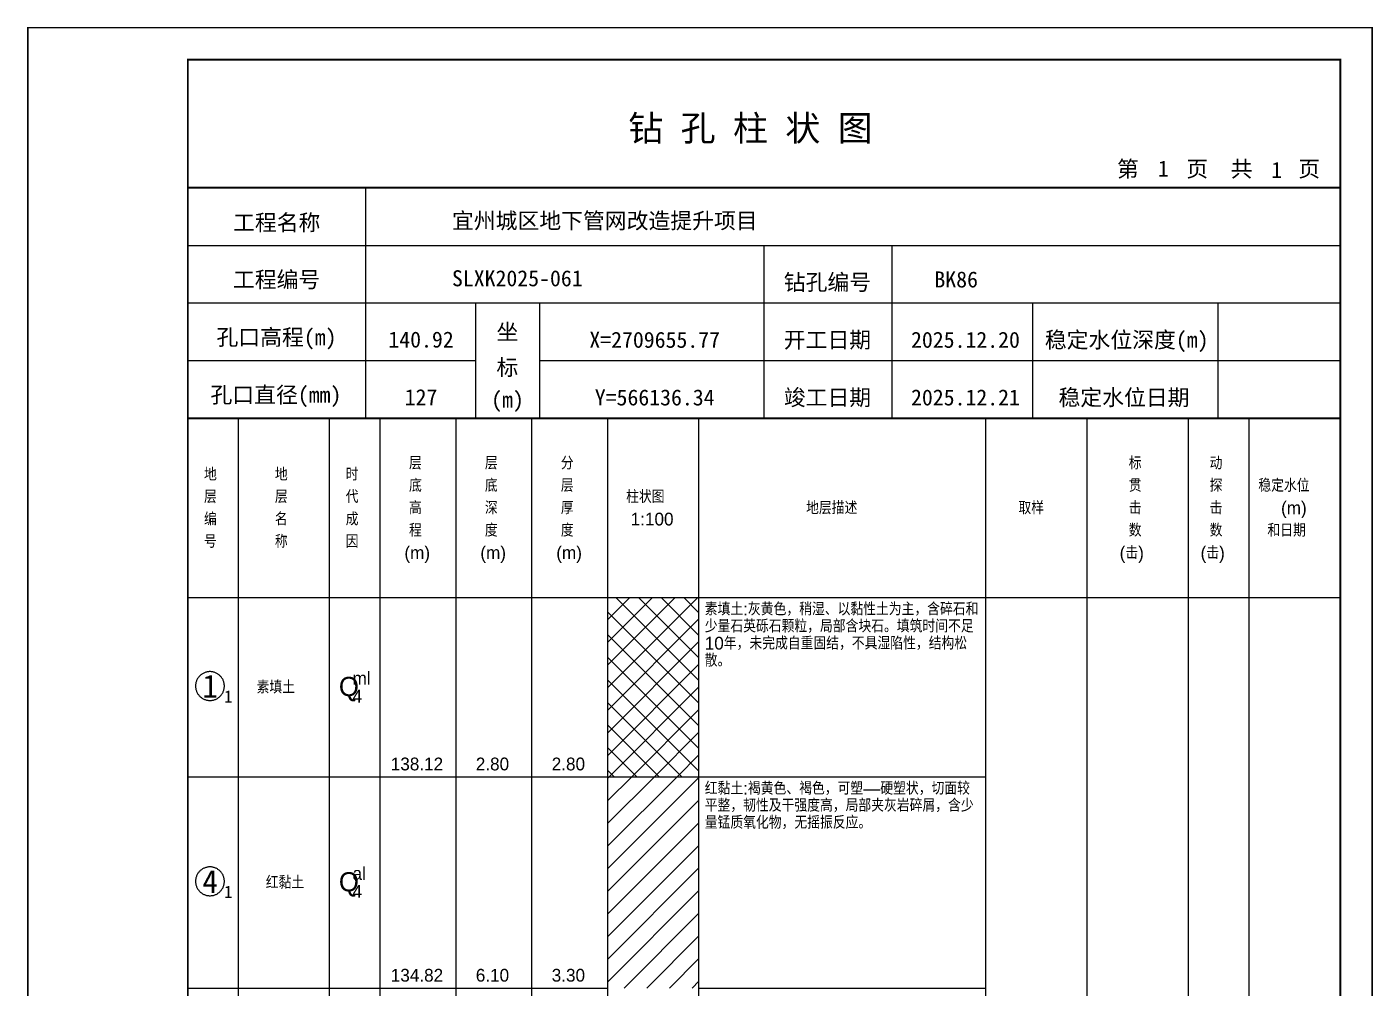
# Model space of a CAD drawing. Header units: millimetres. Extents: x 12489 to 89920, y 4630 to 4927.
# Drawn here: x 31189.3 to 31399.6, y 4776.7 to 4926.8 of the extents above; entities that cross this region are included whole.
import ezdxf
from ezdxf.enums import TextEntityAlignment as Align

# ---------------------------------------------------------------- set-up
doc = ezdxf.new("R2010")
doc.units = ezdxf.units.MM
doc.layers.add('ZZT_TC', color=7, linetype='Continuous')
doc.styles.add('成果图图块', font='', dxfattribs={"height": 2.5})
doc.styles.add('成果图模板', font='')
doc.styles.add('成果图模板标题', font='simhei.ttf')
doc.styles.add('成果图表体', font='Comfont.shx', dxfattribs={"height": 2, "bigfont": 'Hztxt12a.shx'})
doc.styles.get('成果图图块').set_extended_font_data('FangSong_GB2312')
doc.styles.get('成果图模板').set_extended_font_data('FangSong_GB2312')

# ---------------------------------------------------------------- blocks, each defined once
blk = doc.blocks.new('DCBH-1-1-1118', base_point=(0.3, -0.11))
at = {"layer": 'ZZT_TC', "color": 7}
blk.add_polyline3d([(-0.19, 2.31, 0), (-0.3, 2.31, 0), (-0.41, 2.3, 0), (-0.52, 2.29, 0), (-0.63, 2.27, 0), (-0.73, 2.24, 0), (-0.84, 2.21, 0), (-0.95, 2.18, 0), (-1.05, 2.14, 0), (-1.15, 2.09, 0), (-1.25, 2.04, 0), (-1.35, 1.99, 0), (-1.44, 1.93, 0), (-1.53, 1.87, 0), (-1.62, 1.8, 0), (-1.7, 1.73, 0), (-1.78, 1.65, 0), (-1.86, 1.57, 0), (-1.93, 1.49, 0), (-2, 1.4, 0), (-2.06, 1.31, 0), (-2.12, 1.22, 0), (-2.17, 1.12, 0), (-2.22, 1.02, 0), (-2.27, 0.92, 0), (-2.31, 0.82, 0), (-2.34, 0.71, 0), (-2.37, 0.61, 0), (-2.4, 0.5, 0), (-2.41, 0.39, 0), (-2.43, 0.28, 0), (-2.44, 0.17, 0), (-2.44, 0.06, 0), (-2.44, -0.05, 0), (-2.43, -0.16, 0), (-2.41, -0.27, 0), (-2.4, -0.38, 0), (-2.37, -0.49, 0), (-2.34, -0.6, 0), (-2.31, -0.7, 0), (-2.27, -0.8, 0), (-2.22, -0.9, 0), (-2.17, -1, 0), (-2.12, -1.1, 0), (-2.06, -1.19, 0), (-2, -1.28, 0), (-1.93, -1.37, 0), (-1.86, -1.45, 0), (-1.78, -1.53, 0), (-1.7, -1.61, 0), (-1.62, -1.68, 0), (-1.53, -1.75, 0), (-1.44, -1.81, 0), (-1.35, -1.87, 0), (-1.25, -1.93, 0), (-1.15, -1.98, 0), (-1.05, -2.02, 0), (-0.95, -2.06, 0), (-0.84, -2.1, 0), (-0.73, -2.13, 0), (-0.63, -2.15, 0), (-0.52, -2.17, 0), (-0.41, -2.18, 0), (-0.3, -2.19, 0), (-0.19, -2.19, 0), (-0.08, -2.19, 0), (0.03, -2.18, 0), (0.14, -2.17, 0), (0.25, -2.15, 0), (0.36, -2.13, 0), (0.47, -2.1, 0), (0.57, -2.06, 0), (0.67, -2.02, 0), (0.77, -1.98, 0), (0.87, -1.93, 0), (0.97, -1.87, 0), (1.06, -1.81, 0), (1.15, -1.75, 0), (1.24, -1.68, 0), (1.32, -1.61, 0), (1.4, -1.53, 0), (1.48, -1.45, 0), (1.55, -1.37, 0), (1.62, -1.28, 0), (1.68, -1.19, 0), (1.74, -1.1, 0), (1.8, -1, 0), (1.85, -0.9, 0), (1.89, -0.8, 0), (1.93, -0.7, 0), (1.97, -0.6, 0), (2, -0.49, 0), (2.02, -0.38, 0), (2.04, -0.27, 0), (2.05, -0.16, 0), (2.06, -0.05, 0), (2.06, 0.06, 0), (2.06, 0.17, 0), (2.05, 0.28, 0), (2.04, 0.39, 0), (2.02, 0.5, 0), (2, 0.61, 0), (1.97, 0.71, 0), (1.93, 0.82, 0), (1.89, 0.92, 0), (1.85, 1.02, 0), (1.8, 1.12, 0), (1.74, 1.22, 0), (1.68, 1.31, 0), (1.62, 1.4, 0), (1.55, 1.49, 0), (1.48, 1.57, 0), (1.4, 1.65, 0), (1.32, 1.73, 0), (1.24, 1.8, 0), (1.15, 1.87, 0), (1.06, 1.93, 0), (0.97, 1.99, 0), (0.87, 2.04, 0), (0.77, 2.09, 0), (0.67, 2.14, 0), (0.57, 2.18, 0), (0.47, 2.21, 0), (0.36, 2.24, 0), (0.25, 2.27, 0), (0.14, 2.29, 0), (0.03, 2.3, 0), (-0.08, 2.31, 0), (-0.19, 2.31, 0)], dxfattribs=at)
at = {"style": '成果图图块'}
blk.add_text('1', height=3.57, dxfattribs=at).set_placement((-0.16, -1.74), align=Align.CENTER)
blk.add_text('1', height=1.91, dxfattribs=at).set_placement((2.03, -2.53))
blk = doc.blocks.new('DCBH-1-1-1119', base_point=(0.3, -0.11))
at = {"layer": 'ZZT_TC', "color": 7}
blk.add_polyline3d([(-0.19, 2.31, 0), (-0.3, 2.31, 0), (-0.41, 2.3, 0), (-0.52, 2.29, 0), (-0.63, 2.27, 0), (-0.73, 2.24, 0), (-0.84, 2.21, 0), (-0.95, 2.18, 0), (-1.05, 2.14, 0), (-1.15, 2.09, 0), (-1.25, 2.04, 0), (-1.35, 1.99, 0), (-1.44, 1.93, 0), (-1.53, 1.87, 0), (-1.62, 1.8, 0), (-1.7, 1.73, 0), (-1.78, 1.65, 0), (-1.86, 1.57, 0), (-1.93, 1.49, 0), (-2, 1.4, 0), (-2.06, 1.31, 0), (-2.12, 1.22, 0), (-2.17, 1.12, 0), (-2.22, 1.02, 0), (-2.27, 0.92, 0), (-2.31, 0.82, 0), (-2.34, 0.71, 0), (-2.37, 0.61, 0), (-2.4, 0.5, 0), (-2.41, 0.39, 0), (-2.43, 0.28, 0), (-2.44, 0.17, 0), (-2.44, 0.06, 0), (-2.44, -0.05, 0), (-2.43, -0.16, 0), (-2.41, -0.27, 0), (-2.4, -0.38, 0), (-2.37, -0.49, 0), (-2.34, -0.6, 0), (-2.31, -0.7, 0), (-2.27, -0.8, 0), (-2.22, -0.9, 0), (-2.17, -1, 0), (-2.12, -1.1, 0), (-2.06, -1.19, 0), (-2, -1.28, 0), (-1.93, -1.37, 0), (-1.86, -1.45, 0), (-1.78, -1.53, 0), (-1.7, -1.61, 0), (-1.62, -1.68, 0), (-1.53, -1.75, 0), (-1.44, -1.81, 0), (-1.35, -1.87, 0), (-1.25, -1.93, 0), (-1.15, -1.98, 0), (-1.05, -2.02, 0), (-0.95, -2.06, 0), (-0.84, -2.1, 0), (-0.73, -2.13, 0), (-0.63, -2.15, 0), (-0.52, -2.17, 0), (-0.41, -2.18, 0), (-0.3, -2.19, 0), (-0.19, -2.19, 0), (-0.08, -2.19, 0), (0.03, -2.18, 0), (0.14, -2.17, 0), (0.25, -2.15, 0), (0.36, -2.13, 0), (0.47, -2.1, 0), (0.57, -2.06, 0), (0.67, -2.02, 0), (0.77, -1.98, 0), (0.87, -1.93, 0), (0.97, -1.87, 0), (1.06, -1.81, 0), (1.15, -1.75, 0), (1.24, -1.68, 0), (1.32, -1.61, 0), (1.4, -1.53, 0), (1.48, -1.45, 0), (1.55, -1.37, 0), (1.62, -1.28, 0), (1.68, -1.19, 0), (1.74, -1.1, 0), (1.8, -1, 0), (1.85, -0.9, 0), (1.89, -0.8, 0), (1.93, -0.7, 0), (1.97, -0.6, 0), (2, -0.49, 0), (2.02, -0.38, 0), (2.04, -0.27, 0), (2.05, -0.16, 0), (2.06, -0.05, 0), (2.06, 0.06, 0), (2.06, 0.17, 0), (2.05, 0.28, 0), (2.04, 0.39, 0), (2.02, 0.5, 0), (2, 0.61, 0), (1.97, 0.71, 0), (1.93, 0.82, 0), (1.89, 0.92, 0), (1.85, 1.02, 0), (1.8, 1.12, 0), (1.74, 1.22, 0), (1.68, 1.31, 0), (1.62, 1.4, 0), (1.55, 1.49, 0), (1.48, 1.57, 0), (1.4, 1.65, 0), (1.32, 1.73, 0), (1.24, 1.8, 0), (1.15, 1.87, 0), (1.06, 1.93, 0), (0.97, 1.99, 0), (0.87, 2.04, 0), (0.77, 2.09, 0), (0.67, 2.14, 0), (0.57, 2.18, 0), (0.47, 2.21, 0), (0.36, 2.24, 0), (0.25, 2.27, 0), (0.14, 2.29, 0), (0.03, 2.3, 0), (-0.08, 2.31, 0), (-0.19, 2.31, 0)], dxfattribs=at)
at = {"style": '成果图图块'}
blk.add_text('4', height=3.57, dxfattribs=at).set_placement((-0.16, -1.74), align=Align.CENTER)
blk.add_text('1', height=1.91, dxfattribs=at).set_placement((2.03, -2.53))
blk = doc.blocks.new('钻孔柱状图路桥昇龙制图梁世成校核莫家里.dwg86', base_point=(25, 236))
for p, q in [((52.82, 236), (52.82, 272)), ((25, 263), (205, 263)), ((115, 236), (115, 263)), ((135, 236), (135, 263)), ((25, 254), (205, 254)), ((70, 236), (70, 254)), ((80, 236), (80, 254)), ((157, 236), (157, 254)), ((185.95, 236), (185.95, 254)), ((25, 245), (70, 245)), ((80, 245), (205, 245))]:
    blk.add_line(p, q)
for points, const_width in [([(0, 0), (210, 0), (210, 297), (0, 297)], 0.25), ([(25, 5), (205, 5), (205, 292), (25, 292)], 0.3)]:
    blk.add_lwpolyline(points, close=True, dxfattribs=dict(const_width=const_width))
at = {"const_width": 0.3}
for points in [[(25, 272), (205, 272)], [(25, 236), (205, 236)]]:
    blk.add_lwpolyline(points, dxfattribs=at)
for s, height, style, p in [('钻 孔 柱 状 图', 4, '成果图模板标题', (93.8, 279.31)), ('第', 2.5, '成果图模板', (170.12, 273.7)), ('页', 2.5, '成果图模板', (180.96, 273.7)), ('共', 2.5, '成果图模板', (187.88, 273.7)), ('页', 2.5, '成果图模板', (198.44, 273.7)), ('工程名称', 2.5, '成果图模板', (32.07, 265.32)), ('宜州城区地下管网改造提升项目', 2.5, '成果图模板', (66.26, 265.61)), ('工程编号', 2.5, '成果图模板', (32.05, 256.41)), ('SLXK2025-061', 2.5, '成果图模板', (66.26, 256.61)), ('钻孔编号', 2.5, '成果图模板', (118.08, 256)), ('BK86', 2.5, '成果图模板', (141.61, 256.43)), ('孔口高程(m)', 2.5, '成果图模板', (29.48, 247.41)), ('坐', 2.5, '成果图模板', (73.21, 248.24)), ('开工日期', 2.5, '成果图模板', (118.08, 247)), ('稳定水位深度(m)', 2.5, '成果图模板', (158.86, 247)), ('标', 2.5, '成果图模板', (73.21, 242.7)), ('孔口直径(mm)', 2.5, '成果图模板', (28.54, 238.41)), ('(m) ', 2.5, '成果图模板', (72.38, 237.65)), ('竣工日期', 2.5, '成果图模板', (118.08, 238)), ('稳定水位日期', 2.5, '成果图模板', (160.99, 238))]:
    blk.add_text(s, height=height, dxfattribs=dict(style=style)).set_placement(p)
at = {"style": '成果图模板'}
for s, p in [('1', (177.35, 273.74)), ('1', (195.08, 273.53)), ('140.92', (61.43, 247.04)), ('X=2709655.77', (97.92, 247)), ('2025.12.20', (146.46, 247)), ('127', (61.43, 238.04)), ('Y=566136.34', (97.92, 238)), ('2025.12.21', (146.46, 238))]:
    blk.add_text(s, height=2.5, dxfattribs=at).set_placement(p, align=Align.CENTER)

msp = doc.modelspace()

# ---------------------------------------------------------------- hatches: boundary and pattern name
at = {"linetype": 'Continuous'}
h = msp.add_hatch(dxfattribs=at)
h.set_pattern_fill('GKSTT', scale=0.5, style=0, pattern_type=2)
h.set_pattern_definition([(45, (0, 0), (-1.76776695, 1.76776695), []), (135, (0, 0), (-1.76776695, -1.76776695), [])])
h.paths.add_polyline_path([(31280.06, 4809.71), (31294.29, 4809.71), (31294.29, 4837.71), (31280.06, 4837.71)])
h = msp.add_hatch(dxfattribs=at)
h.set_pattern_fill('GKNXT', scale=0.5, style=0, pattern_type=2)
h.set_pattern_definition([(45, (0, 0), (-1.76776695, 1.76776695), [])])
h.paths.add_polyline_path([(31280.06, 4776.71), (31294.29, 4776.71), (31294.29, 4809.71), (31280.06, 4809.71)])

# ---------------------------------------------------------------- linework, layer by layer
at = {"color": 0}
for p, q in [((31214.45, 4837.71), (31222.35, 4837.71)), ((31214.45, 4809.71), (31214.45, 4837.71)), ((31222.35, 4809.71), (31222.35, 4837.71)), ((31214.45, 4809.71), (31222.35, 4809.71)), ((31214.45, 4809.71), (31222.35, 4809.71)), ((31214.45, 4776.71), (31214.45, 4809.71)), ((31222.35, 4776.71), (31222.35, 4809.71)), ((31214.45, 4776.71), (31222.35, 4776.71))]:
    msp.add_line(p, q, dxfattribs=at)
for points in [[(31214.45, 4865.71), (31222.35, 4865.71)], [(31214.45, 4837.71), (31214.45, 4865.71)], [(31222.35, 4837.71), (31222.35, 4865.71)], [(31222.35, 4865.71), (31236.58, 4865.71)], [(31222.35, 4837.71), (31222.35, 4865.71)], [(31236.58, 4837.71), (31236.58, 4865.71)], [(31236.58, 4865.71), (31244.49, 4865.71)], [(31236.58, 4837.71), (31236.58, 4865.71)], [(31244.49, 4837.71), (31244.49, 4865.71)], [(31244.49, 4865.71), (31256.35, 4865.71)], [(31244.49, 4837.71), (31244.49, 4865.71)], [(31256.35, 4837.71), (31256.35, 4865.71)], [(31256.35, 4865.71), (31268.2, 4865.71)], [(31256.35, 4837.71), (31256.35, 4865.71)], [(31268.2, 4837.71), (31268.2, 4865.71)], [(31268.2, 4865.71), (31280.06, 4865.71)], [(31268.2, 4837.71), (31268.2, 4865.71)], [(31280.06, 4837.71), (31280.06, 4865.71)], [(31280.06, 4865.71), (31294.29, 4865.71)], [(31280.06, 4837.71), (31280.06, 4865.71)], [(31294.29, 4837.71), (31294.29, 4865.71)], [(31294.29, 4865.71), (31339.11, 4865.71)], [(31294.29, 4837.71), (31294.29, 4865.71)], [(31339.11, 4837.71), (31339.11, 4865.71)], [(31339.11, 4865.71), (31354.92, 4865.71)], [(31339.11, 4837.71), (31339.11, 4865.71)], [(31354.92, 4837.71), (31354.92, 4865.71)], [(31354.92, 4865.71), (31370.73, 4865.71)], [(31354.92, 4837.71), (31354.92, 4865.71)], [(31370.73, 4837.71), (31370.73, 4865.71)], [(31370.73, 4865.71), (31380.22, 4865.71)], [(31370.73, 4837.71), (31370.73, 4865.71)], [(31380.22, 4837.71), (31380.22, 4865.71)], [(31380.22, 4865.71), (31394.45, 4865.71)], [(31380.22, 4837.71), (31380.22, 4865.71)], [(31394.45, 4837.71), (31394.45, 4865.71)], [(31214.45, 4837.71), (31222.35, 4837.71)], [(31214.45, 4643.71), (31214.45, 4837.71)], [(31214.45, 4837.71), (31222.35, 4837.71)], [(31222.35, 4643.71), (31222.35, 4837.71)], [(31222.35, 4837.71), (31236.58, 4837.71)], [(31222.35, 4643.71), (31222.35, 4837.71)], [(31222.35, 4837.71), (31236.58, 4837.71)], [(31222.35, 4837.71), (31236.58, 4837.71)], [(31222.35, 4809.71), (31222.35, 4837.71)], [(31236.58, 4643.71), (31236.58, 4837.71)], [(31236.58, 4809.71), (31236.58, 4837.71)], [(31236.58, 4837.71), (31244.49, 4837.71)], [(31236.58, 4643.71), (31236.58, 4837.71)], [(31236.58, 4837.71), (31244.49, 4837.71)], [(31236.58, 4837.71), (31244.49, 4837.71)], [(31236.58, 4809.71), (31236.58, 4837.71)], [(31244.49, 4643.71), (31244.49, 4837.71)], [(31244.49, 4809.71), (31244.49, 4837.71)], [(31244.49, 4837.71), (31256.35, 4837.71)], [(31244.49, 4643.71), (31244.49, 4837.71)], [(31244.49, 4837.71), (31256.35, 4837.71)], [(31244.49, 4837.71), (31256.35, 4837.71)], [(31244.49, 4809.71), (31244.49, 4837.71)], [(31256.35, 4643.71), (31256.35, 4837.71)], [(31256.35, 4809.71), (31256.35, 4837.71)], [(31256.35, 4837.71), (31268.2, 4837.71)], [(31256.35, 4643.71), (31256.35, 4837.71)], [(31256.35, 4837.71), (31268.2, 4837.71)], [(31256.35, 4837.71), (31268.2, 4837.71)], [(31256.35, 4809.71), (31256.35, 4837.71)], [(31268.2, 4643.71), (31268.2, 4837.71)], [(31268.2, 4809.71), (31268.2, 4837.71)], [(31268.2, 4837.71), (31280.06, 4837.71)], [(31268.2, 4643.71), (31268.2, 4837.71)], [(31268.2, 4837.71), (31280.06, 4837.71)], [(31268.2, 4837.71), (31280.06, 4837.71)], [(31268.2, 4809.71), (31268.2, 4837.71)], [(31280.06, 4643.71), (31280.06, 4837.71)], [(31280.06, 4809.71), (31280.06, 4837.71)], [(31280.06, 4837.71), (31294.29, 4837.71)], [(31280.06, 4643.71), (31280.06, 4837.71)], [(31280.06, 4837.71), (31294.29, 4837.71)], [(31294.29, 4643.71), (31294.29, 4837.71)], [(31294.29, 4837.71), (31339.11, 4837.71)], [(31294.29, 4643.71), (31294.29, 4837.71)], [(31294.29, 4837.71), (31339.11, 4837.71)], [(31294.29, 4837.71), (31339.11, 4837.71)], [(31294.29, 4809.71), (31294.29, 4837.71)], [(31339.11, 4643.71), (31339.11, 4837.71)], [(31339.11, 4809.71), (31339.11, 4837.71)], [(31339.11, 4837.71), (31354.92, 4837.71)], [(31339.11, 4643.71), (31339.11, 4837.71)], [(31339.11, 4837.71), (31354.92, 4837.71)], [(31354.92, 4643.71), (31354.92, 4837.71)], [(31354.92, 4837.71), (31370.73, 4837.71)], [(31354.92, 4643.71), (31354.92, 4837.71)], [(31354.92, 4837.71), (31370.73, 4837.71)], [(31370.73, 4643.71), (31370.73, 4837.71)], [(31370.73, 4837.71), (31380.22, 4837.71)], [(31370.73, 4643.71), (31370.73, 4837.71)], [(31370.73, 4837.71), (31380.22, 4837.71)], [(31380.22, 4643.71), (31380.22, 4837.71)], [(31380.22, 4837.71), (31394.45, 4837.71)], [(31380.22, 4643.71), (31380.22, 4837.71)], [(31380.22, 4837.71), (31394.45, 4837.71)], [(31394.45, 4643.71), (31394.45, 4837.71)], [(31222.35, 4809.71), (31236.58, 4809.71)], [(31222.35, 4809.71), (31236.58, 4809.71)], [(31222.35, 4776.71), (31222.35, 4809.71)], [(31236.58, 4776.71), (31236.58, 4809.71)], [(31236.58, 4809.71), (31244.49, 4809.71)], [(31236.58, 4809.71), (31244.49, 4809.71)], [(31236.58, 4776.71), (31236.58, 4809.71)], [(31244.49, 4776.71), (31244.49, 4809.71)], [(31244.49, 4809.71), (31256.35, 4809.71)], [(31244.49, 4809.71), (31256.35, 4809.71)], [(31244.49, 4776.71), (31244.49, 4809.71)], [(31256.35, 4776.71), (31256.35, 4809.71)], [(31256.35, 4809.71), (31268.2, 4809.71)], [(31256.35, 4809.71), (31268.2, 4809.71)], [(31256.35, 4776.71), (31256.35, 4809.71)], [(31268.2, 4776.71), (31268.2, 4809.71)], [(31268.2, 4809.71), (31280.06, 4809.71)], [(31268.2, 4809.71), (31280.06, 4809.71)], [(31268.2, 4776.71), (31268.2, 4809.71)], [(31280.06, 4776.71), (31280.06, 4809.71)], [(31294.29, 4809.71), (31339.11, 4809.71)], [(31294.29, 4809.71), (31339.11, 4809.71)], [(31294.29, 4776.71), (31294.29, 4809.71)], [(31339.11, 4776.71), (31339.11, 4809.71)], [(31222.35, 4776.71), (31236.58, 4776.71)], [(31236.58, 4776.71), (31244.49, 4776.71)], [(31244.49, 4776.71), (31256.35, 4776.71)], [(31256.35, 4776.71), (31268.2, 4776.71)], [(31268.2, 4776.71), (31280.06, 4776.71)], [(31294.29, 4776.71), (31339.11, 4776.71)]]:
    msp.add_lwpolyline(points, dxfattribs=at)
at = {"color": 7, "flags": 128}
msp.add_lwpolyline([(31280.06, 4809.71), (31294.29, 4809.71)], dxfattribs=at)

# ---------------------------------------------------------------- block references
for name, p in [('钻孔柱状图路桥昇龙制图梁世成校核莫家里.dwg86', (31214.45, 4865.71)), ('DCBH-1-1-1118', (31218.4, 4823.71)), ('DCBH-1-1-1119', (31218.4, 4793.21))]:
    msp.add_blockref(name, p)

# ---------------------------------------------------------------- texts
at = {"color": 0, "style": '成果图表体'}
for s, height, p in [('层', 2, (31249, 4857.71)), ('层', 2, (31260.85, 4857.71)), ('分', 2, (31272.71, 4857.71)), ('标', 2, (31361.41, 4857.71)), ('动', 2, (31374.05, 4857.71)), ('地', 2, (31216.98, 4855.96)), ('地', 2, (31228.05, 4855.96)), ('时', 2, (31239.11, 4855.96)), ('底', 2, (31249, 4854.21)), ('底', 2, (31260.85, 4854.21)), ('层', 2, (31272.71, 4854.21)), ('贯', 2, (31361.41, 4854.21)), ('探', 2, (31374.05, 4854.21)), ('稳定水位', 2, (31381.65, 4854.21)), ('层', 2, (31216.98, 4852.46)), ('层', 2, (31228.05, 4852.46)), ('代', 2, (31239.11, 4852.46)), ('高', 2, (31249, 4850.71)), ('深', 2, (31260.85, 4850.71)), ('厚', 2, (31272.71, 4850.71)), ('柱状图', 2, (31282.91, 4852.46)), ('地层描述', 2, (31311.02, 4850.71)), ('取样', 2, (31344.18, 4850.71)), ('击', 2, (31361.41, 4850.71)), ('击', 2, (31374.05, 4850.71)), ('(m)', 2, (31385.2, 4850.71)), ('编', 2, (31216.98, 4848.96)), ('名', 2, (31228.05, 4848.96)), ('成', 2, (31239.11, 4848.96)), ('1:100', 2, (31283.62, 4848.96)), ('程', 2, (31249, 4847.21)), ('度', 2, (31260.85, 4847.21)), ('度', 2, (31272.71, 4847.21)), ('数', 2, (31361.41, 4847.21)), ('数', 2, (31374.05, 4847.21)), ('和日期', 2, (31383.07, 4847.21)), ('号', 2, (31216.98, 4845.46)), ('称', 2, (31228.05, 4845.46)), ('因', 2, (31239.11, 4845.46)), ('(m)', 2, (31248.28, 4843.71)), ('(m)', 2, (31260.14, 4843.71)), ('(m)', 2, (31272, 4843.71)), ('(击)', 2, (31359.99, 4843.71)), ('(击)', 2, (31372.63, 4843.71)), ('Q', 3, (31238.05, 4822.31)), ('ml', 2, (31240.18, 4824.11)), ('素填土', 2, (31225.2, 4822.71)), ('4', 2, (31240.18, 4821.31)), ('138.12', 2, (31246.15, 4810.71)), ('2.80', 2, (31259.43, 4810.71)), ('2.80', 2, (31271.29, 4810.71)), ('红黏土', 2, (31226.63, 4792.21)), ('Q', 3, (31238.05, 4791.81)), ('al', 2, (31240.18, 4793.61)), ('4', 2, (31240.18, 4790.81)), ('134.82', 2, (31246.15, 4777.71)), ('6.10', 2, (31259.43, 4777.71)), ('3.30', 2, (31271.29, 4777.71))]:
    msp.add_text(s, height=height, dxfattribs=at).set_placement(p)
at = {"color": 0, "char_height": 2, "width": 43.0292, "attachment_point": 1, "line_spacing_factor": 0.8, "style": '成果图表体'}
for s, insert in [('素填土:灰黄色，稍湿、以黏性土为主，含碎石和少量石英砾石颗粒，局部含块石。填筑时间不足10年，未完成自重固结，不具湿陷性，结构松散。', (31295.19, 4836.91)), ('红黏土:褐黄色、褐色，可塑—硬塑状，切面较平整，韧性及干强度高，局部夹灰岩碎屑，含少量锰质氧化物，无摇振反应。', (31295.19, 4808.91))]:
    msp.add_mtext(s, dxfattribs=dict(at, insert=insert))

doc.saveas('drawing.dxf')
